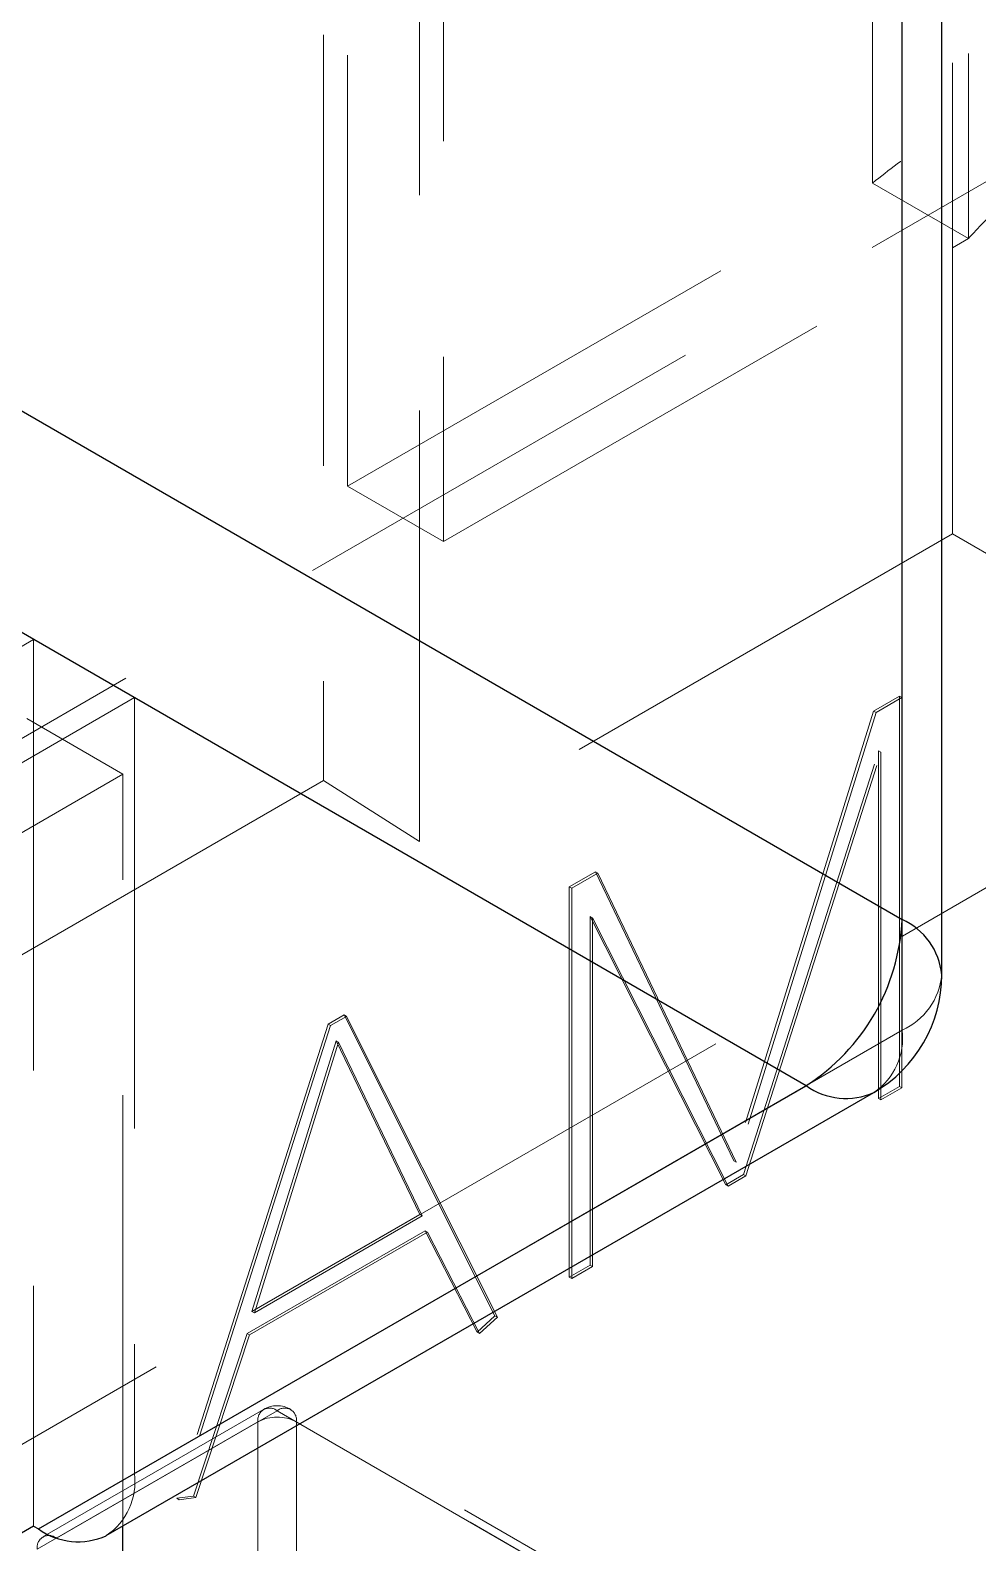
# Model space of a CAD drawing. Header units: millimetres. Extents: x 0 to 841, y 0 to 2287.
# Drawn here: x 581.821 to 584.614, y 229.475 to 233.933 of the extents above; entities that cross this region are included whole.
import ezdxf

# ---------------------------------------------------------------- set-up
doc = ezdxf.new("R2010")
doc.units = ezdxf.units.MM
doc.linetypes.add('HIDDEN', pattern=[1.905, 1.27, -0.635])

msp = doc.modelspace()

# ---------------------------------------------------------------- linework, layer by layer
at = {"color": 7, "linetype": 'Continuous', "lineweight": 25}
for p, q in [((584.3904, 231.3123), (584.3904, 241.3558)), ((584.5076, 231.1491), (584.5076, 241.1925)), ((580.7135, 233.435), (584.3904, 231.3123)), ((584.1076, 230.8224), (580.4307, 232.9451)), ((581.8449, 229.5162), (584.1076, 230.8224)), ((582.0448, 229.4964), (584.3076, 230.8026)), ((581.8307, 229.5243), (581.76, 229.4835)), ((581.8307, 229.5243), (581.8449, 229.5162)), ((582.0935, 229.291), (582.0935, 229.5244))]:
    msp.add_line(p, q, dxfattribs=at)
at = {"color": 7, "linetype": 'HIDDEN', "lineweight": 18}
for p, q in [((584.3904, 241.0292), (584.3904, 230.9858)), ((584.3034, 233.4823), (584.3034, 235.9319)), ((582.6855, 235.8242), (582.6855, 231.722)), ((584.5388, 235.7413), (584.5388, 233.2916)), ((584.5862, 235.7687), (584.5862, 233.319)), ((582.9683, 231.5416), (582.9683, 235.6781)), ((582.7562, 232.5891), (582.7562, 235.0388)), ((583.039, 234.8755), (583.039, 232.4259)), ((581.0026, 231.3879), (586.2889, 234.4396)), ((582.7562, 232.5891), (584.3034, 233.4823)), ((584.5862, 233.319), (584.3034, 233.4823)), ((583.039, 232.4259), (584.5388, 233.2916)), ((584.5388, 233.2916), (584.5862, 233.319)), ((584.5388, 233.2916), (584.5388, 232.4482)), ((583.039, 232.4259), (582.7562, 232.5891)), ((584.5388, 232.4482), (582.9683, 231.5416)), ((584.5388, 232.4482), (585.4913, 231.8983)), ((577.5881, 229.6881), (581.8307, 232.1373)), ((581.8307, 232.1373), (581.8307, 229.5243)), ((581.8307, 232.1373), (582.1277, 231.9658)), ((577.8851, 229.5166), (582.1277, 231.9658)), ((582.1277, 231.9658), (582.1277, 229.6795)), ((584.3824, 231.9699), (584.3066, 231.9261)), ((584.3895, 231.9658), (584.3137, 231.922)), ((584.3824, 230.82), (584.3824, 231.9699)), ((584.3824, 231.9699), (584.3895, 231.9658)), ((584.3895, 230.8159), (584.3895, 231.9658)), ((582.0935, 231.7407), (581.8106, 231.9039)), ((584.3066, 231.9261), (583.8942, 230.6008)), ((584.3137, 231.922), (583.9013, 230.5967)), ((584.3066, 231.9261), (584.3137, 231.922)), ((585.4913, 231.8983), (579.1273, 228.2245)), ((583.9226, 230.5604), (584.3212, 231.8087)), ((583.9296, 230.5563), (584.3282, 231.8047)), ((584.3212, 231.8087), (584.3282, 231.8047)), ((584.3212, 231.8087), (584.3212, 230.7846)), ((584.3282, 231.8047), (584.3282, 230.7805)), ((577.9922, 229.3731), (582.0935, 231.7407)), ((582.6855, 231.722), (579.5573, 229.9162)), ((582.0935, 229.5244), (582.0935, 231.7407)), ((582.9683, 231.5416), (582.6855, 231.722)), ((583.4867, 231.4528), (583.4096, 231.4083)), ((583.4938, 231.4488), (583.4167, 231.4042)), ((583.8942, 230.6008), (583.4867, 231.4528)), ((583.4867, 231.4528), (583.4938, 231.4488)), ((583.9013, 230.5967), (583.4938, 231.4488)), ((583.4096, 231.4083), (583.4167, 231.4042)), ((583.4096, 231.4083), (583.4096, 230.2584)), ((583.4167, 231.4042), (583.4167, 230.2543)), ((583.4709, 231.3213), (583.4779, 231.3172)), ((583.4709, 231.3213), (583.8708, 230.5305)), ((583.4709, 230.2937), (583.4709, 231.3213)), ((583.4779, 231.3172), (583.8779, 230.5264)), ((583.4779, 230.2897), (583.4779, 231.3172)), ((582.7455, 231.0308), (582.6988, 231.0039)), ((582.7526, 231.0267), (582.7059, 230.9998)), ((583.1904, 230.1441), (582.7455, 231.0308)), ((582.7455, 231.0308), (582.7526, 231.0267)), ((583.1975, 230.14), (582.7526, 231.0267)), ((584.3904, 230.9858), (582.1277, 229.6795)), ((582.6988, 231.0039), (582.2526, 229.6064)), ((582.7059, 230.9998), (582.2597, 229.6023)), ((582.6988, 231.0039), (582.7059, 230.9998)), ((582.4743, 230.1571), (582.7223, 230.9548)), ((582.4814, 230.153), (582.7293, 230.9507)), ((582.7223, 230.9548), (582.7293, 230.9507)), ((582.7223, 230.9548), (582.9689, 230.4426)), ((582.7293, 230.9507), (582.976, 230.4386)), ((584.3212, 230.7846), (584.3824, 230.82)), ((584.3282, 230.7805), (584.3895, 230.8159)), ((584.3824, 230.82), (584.3895, 230.8159)), ((584.3212, 230.7846), (584.3282, 230.7805)), ((583.8942, 230.6008), (583.9013, 230.5967)), ((583.8708, 230.5305), (583.9226, 230.5604)), ((583.8708, 230.5305), (583.8779, 230.5264)), ((583.8779, 230.5264), (583.9296, 230.5563)), ((583.9226, 230.5604), (583.9296, 230.5563)), ((582.9689, 230.4426), (582.4743, 230.1571)), ((582.976, 230.4386), (582.4814, 230.153)), ((582.9689, 230.4426), (582.976, 230.4386)), ((582.4601, 230.092), (582.9844, 230.3946)), ((582.4672, 230.0879), (582.9915, 230.3905)), ((582.9844, 230.3946), (582.9915, 230.3905)), ((582.9844, 230.3946), (583.1379, 230.0958)), ((582.9915, 230.3905), (583.1449, 230.0918)), ((583.4096, 230.2584), (583.4709, 230.2937)), ((583.4096, 230.2584), (583.4167, 230.2543)), ((583.4167, 230.2543), (583.4779, 230.2897)), ((583.4709, 230.2937), (583.4779, 230.2897)), ((582.4743, 230.1571), (582.4814, 230.153)), ((583.1379, 230.0958), (583.1904, 230.1441)), ((583.1449, 230.0918), (583.1975, 230.14)), ((583.1904, 230.1441), (583.1975, 230.14)), ((582.3018, 229.6132), (582.4601, 230.092)), ((582.3088, 229.6091), (582.4672, 230.0879)), ((582.4601, 230.092), (582.4672, 230.0879)), ((583.1379, 230.0958), (583.1449, 230.0918)), ((582.5084, 229.8686), (581.8579, 229.493)), ((581.8979, 229.4891), (582.5484, 229.8646)), ((582.5484, 229.8646), (584.1606, 228.9339)), ((584.2006, 228.9379), (582.5884, 229.8686)), ((582.4919, 229.8319), (581.8413, 229.4564)), ((582.4919, 227.317), (582.4919, 229.8319)), ((582.605, 229.8319), (582.605, 227.317)), ((584.2172, 228.9012), (582.605, 229.8319)), ((582.2526, 229.6064), (582.3018, 229.6132)), ((582.2526, 229.6064), (582.2597, 229.6023)), ((582.2597, 229.6023), (582.3088, 229.6091)), ((582.3018, 229.6132), (582.3088, 229.6091)), ((583.5101, 228.5584), (581.8979, 229.4891))]:
    msp.add_line(p, q, dxfattribs=at)
at = {"color": 7, "linetype": 'Continuous', "lineweight": 25}
for centre, radius, start, end in [((583.7764, 231.3403), 0.6147, 302.6055, 357.3945), ((584.3074, 231.1291), 0.2012, 5.6948, 65.6253), ((584.1076, 231.1491), 0.4, 299.9973, 0), ((584.2248, 230.986), 0.2012, 234.3824, 294.3071), ((581.962, 229.6797), 0.2012, 234.3824, 294.3071)]:
    msp.add_arc(centre, radius, start, end, dxfattribs=at)
at = {"color": 7, "linetype": 'HIDDEN', "lineweight": 18}
for centre, radius, start, end in [((584.3074, 231.169), 0.2012, 294.3747, 354.3052), ((584.2002, 230.9615), 0.1918, 304.0564, 7.2558), ((582.5264, 229.8375), 0.0349, 50.7967, 189.214), ((582.5484, 229.7993), 0.08, 60.0027, 119.9973), ((582.5705, 229.8375), 0.0349, 350.786, 129.2033), ((582.5484, 229.7228), 0.123, 62.6097, 117.3903), ((581.9374, 229.6553), 0.1918, 304.0564, 7.2558), ((581.8758, 229.462), 0.0349, 50.7967, 189.214)]:
    msp.add_arc(centre, radius, start, end, dxfattribs=at)
for points, knots in [([(585.7554, 233.3869), (585.7903, 233.3965), (585.8646, 233.4169), (585.9449, 233.4713), (585.956, 233.5493), (585.8664, 233.6292), (585.6725, 233.6685), (585.4621, 233.6755), (585.2693, 233.6956), (585.0795, 233.7244), (584.8489, 233.7213), (584.6471, 233.6763), (584.4533, 233.6007), (584.3516, 233.5204), (584.3034, 233.4823)], [0, 0, 0, 0, 0.061108, 0.130136, 0.206542, 0.279471, 0.400853, 0.500921, 0.602941, 0.719465, 0.790615, 0.860987, 0.934084, 1, 1, 1, 1]), ([(585.5442, 233.505), (585.5439, 233.5038), (585.5423, 233.4949), (585.4527, 233.4794), (585.2227, 233.5047), (585.0017, 233.5238), (584.8738, 233.533), (584.7629, 233.4733), (584.6706, 233.41), (584.6152, 233.3503), (584.5862, 233.319)], [0, 0, 0, 0, 0.010033, 0.070104, 0.422116, 0.610347, 0.763461, 0.840935, 0.916651, 1, 1, 1, 1])]:
    msp.add_open_spline(points, degree=3, knots=knots, dxfattribs=at)

doc.saveas('drawing.dxf')
